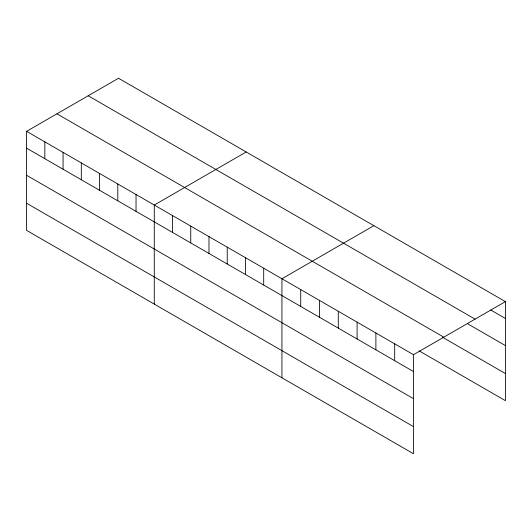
<?xml version="1.0" encoding="UTF-8"?>
<svg xmlns="http://www.w3.org/2000/svg" width="532" height="532" viewBox="0 0 532 532"><rect width="100%" height="100%" fill="white"/><g stroke="black" fill="none" stroke-linecap="round" stroke-linejoin="round"><path stroke-width="0.8" d="M26.6 131.331L413.477 354.691L413.477 453.743L26.6 230.383L26.6 131.331L118.523 78.257L505.4 301.617L505.4 400.669L419.103 350.847M246.196 151.966L154.267 205.039L154.267 304.091M373.863 225.674L281.94 278.748L281.94 377.8M413.477 354.691L505.4 301.617M490.783 310.023L505.4 318.455M88.192 95.767L475.063 319.127M467.821 323.888L505.4 345.587M56.937 113.815L443.808 337.175M442.764 337.381L505.4 373.544M26.6 148.169L413.477 371.529M26.6 175.301L413.477 398.661M26.6 203.251L413.477 426.611M394.684 343.838L394.684 360.683M375.891 332.992L375.891 349.83M357.098 322.139L357.098 338.984M338.312 311.293L338.312 328.138M319.519 300.44L319.519 317.285M300.726 289.594L300.726 306.439M263.699 268.214L263.699 285.059M245.458 257.688L245.458 274.525M227.224 247.154L227.224 263.998M208.983 236.627L208.983 253.471M190.749 226.093L190.749 242.938M172.508 215.566L172.508 232.411M136.032 194.506L136.032 211.35M117.791 183.979L117.791 200.817M99.55 173.445L99.55 190.29M81.316 162.918L81.316 179.763M63.075 152.385L63.075 169.229M44.841 141.858L44.841 158.702"/></g></svg>
